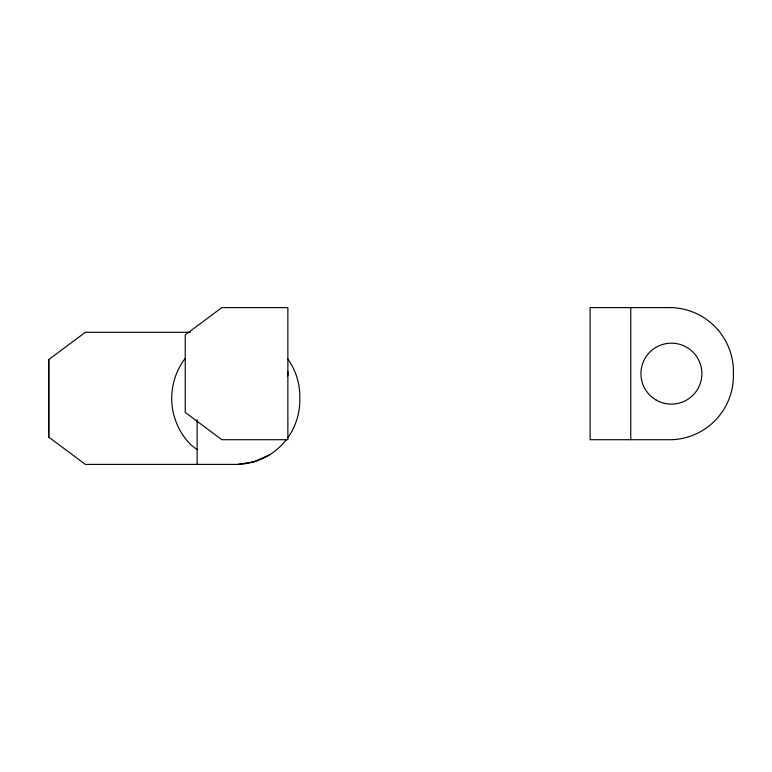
<?xml version="1.0" encoding="UTF-8"?>
<svg xmlns="http://www.w3.org/2000/svg" width="772" height="772" viewBox="0 0 772 772"><rect width="100%" height="100%" fill="white"/><g stroke="black" fill="none" stroke-linecap="round" stroke-linejoin="round"><path stroke-width="1.16" d="M269.515 454.805L254.278 461.695L237.776 464.397L85.345 464.397L48.761 437.126L48.761 359.569L85.345 332.298L190.201 332.298M197.13 449.7L191.07 445.058A66.054 66.054 0 0 1 185.019 358.594M630.763 307.603L630.763 439.702M197.13 419.843L197.13 464.397M48.761 359.569L48.761 437.126M287.773 437.743A64.057 64.057 0 0 0 299.768 398.352A64.057 64.057 0 0 0 287.773 358.951M286.335 439.673A64.057 64.057 0 0 1 237.776 464.397M287.831 371.361A66.054 66.054 0 0 1 287.831 375.945M221.815 307.603L185.232 334.874L185.232 412.431L221.815 439.702L287.869 439.702L287.869 307.603L221.815 307.603M671.408 307.603L590.117 307.603L590.117 439.702L671.408 439.702A64.057 64.057 0 0 0 733.4 373.648A64.057 64.057 0 0 0 671.408 307.603M656.171 400.05A30.484 30.484 0 0 0 701.893 373.648A30.484 30.484 0 0 0 656.171 347.255A30.484 30.484 0 0 0 656.171 400.05"/></g></svg>
